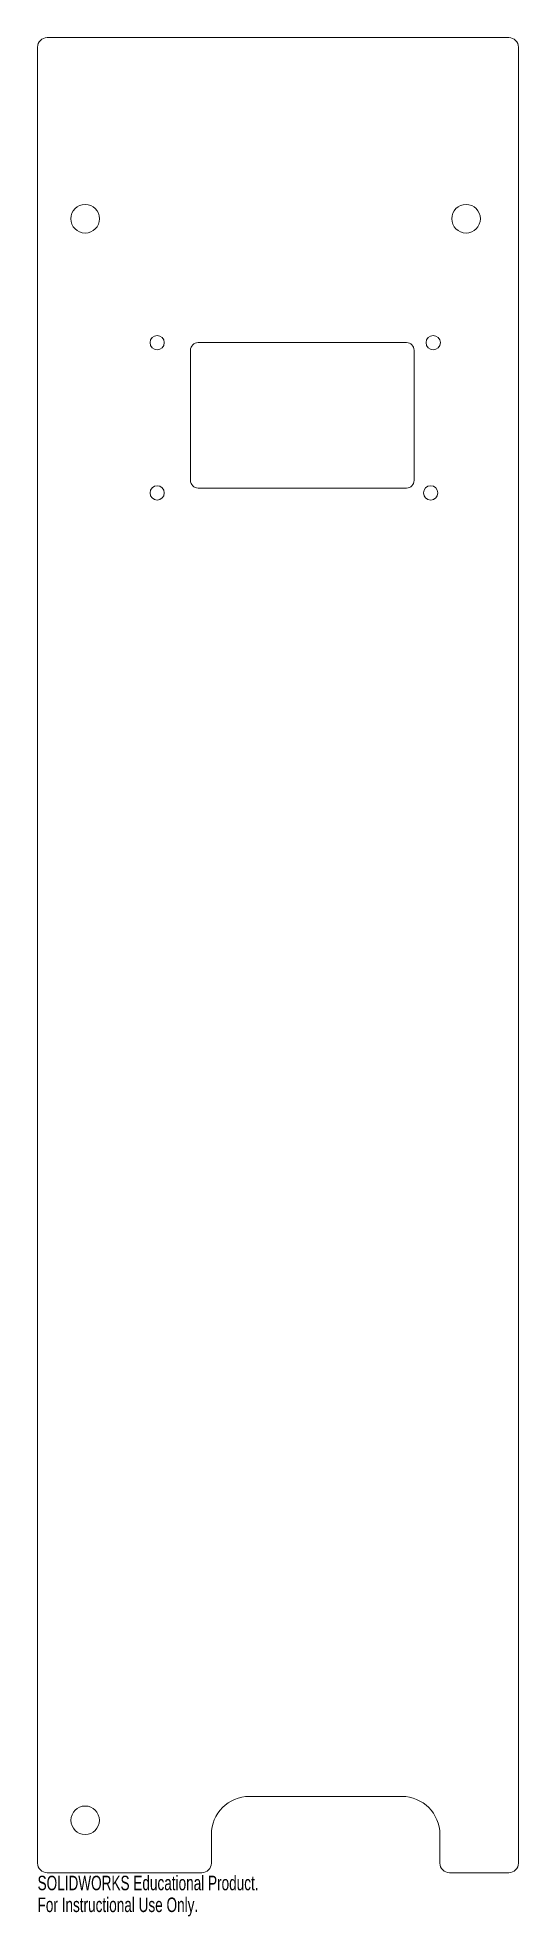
# Model space of a CAD drawing. Header units: inches. Extents: x -3.2 to 3.2, y -12.6 to 12.
import ezdxf

# ---------------------------------------------------------------- set-up
doc = ezdxf.new("R2010")
doc.units = ezdxf.units.IN
doc.header["$MEASUREMENT"] = 0
doc.styles.add('SLDTEXTSTYLE0', font='TXT', dxfattribs={"width": 0.7})

msp = doc.modelspace()

# ---------------------------------------------------------------- linework, layer by layer
at = {"color": 7, "linetype": 'Continuous', "lineweight": 15}
for p, q in [((-3.156, 11.906), (-3.156, -11.906)), ((3.031, 12.031), (-3.031, 12.031)), ((3.156, -11.906), (3.156, 11.906)), ((-1.149, 7.931), (-1.149, 6.225)), ((1.687, 8.031), (-1.049, 8.031)), ((1.787, 6.225), (1.787, 7.931)), ((-1.049, 6.125), (1.687, 6.125)), ((1.625, -11.031), (-0.375, -11.031)), ((-0.875, -11.531), (-0.875, -11.906)), ((2.125, -11.906), (2.125, -11.531)), ((-3.031, -12.031), (-1, -12.031)), ((2.25, -12.031), (3.031, -12.031))]:
    msp.add_line(p, q, dxfattribs=at)
for centre, radius in [((-2.531, 9.656), 0.188), ((2.469, 9.656), 0.188), ((-1.586, 8.031), 0.0938), ((2.037, 8.031), 0.0938), ((-1.586, 6.061), 0.0938), ((2.004, 6.061), 0.0938), ((-2.531, -11.344), 0.187)]:
    msp.add_circle(centre, radius, dxfattribs=at)
for centre, radius, start, end in [((-3.031, 11.906), 0.125, 90, 180), ((3.031, 11.906), 0.125, 0, 90), ((-1.049, 7.931), 0.1, 90, 180), ((1.687, 7.931), 0.1, 360, 90), ((-1.049, 6.225), 0.1, 180, 270), ((1.687, 6.225), 0.1, 270, 0), ((-0.375, -11.531), 0.5, 90, 180), ((1.625, -11.531), 0.5, 0, 90), ((-3.031, -11.906), 0.125, 180, 270), ((-1, -11.906), 0.125, 270, 0), ((2.25, -11.906), 0.125, 180, 270), ((3.031, -11.906), 0.125, 270, 0)]:
    msp.add_arc(centre, radius, start, end, dxfattribs=at)

# ---------------------------------------------------------------- texts
at = {"color": 7, "linetype": 'Continuous', "char_height": 0.1903, "attachment_point": 1, "style": 'SLDTEXTSTYLE0'}
for s, insert in [('SOLIDWORKS Educational Product.', (-3.156, -12.071)), ('For Instructional Use Only.', (-3.156, -12.357))]:
    msp.add_mtext(s, dxfattribs=dict(at, insert=insert))

doc.saveas('drawing.dxf')
